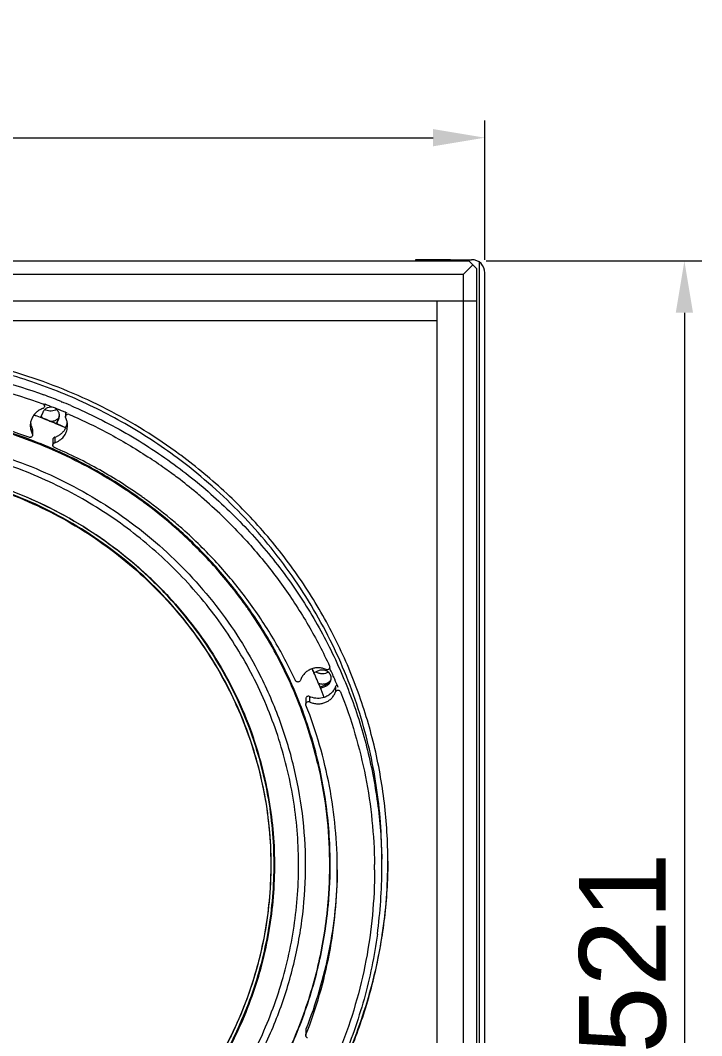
# Model space of a CAD drawing. Header units: millimetres. Extents: x 0 to 9253, y 0 to 2730.
# Drawn here: x 1109.9 to 1366.1, y 1285 to 1666.9 of the extents above; entities that cross this region are included whole.
import ezdxf

# ---------------------------------------------------------------- set-up
doc = ezdxf.new("R2010")
doc.units = ezdxf.units.MM
doc.layers.get('0').update_dxf_attribs({"lineweight": 13})
doc.layers.add('标注', color=251, linetype='Continuous', lineweight=9)
doc.styles.get("Standard").update_dxf_attribs({"font": 'arial.ttf'})
doc.dimstyles.new('STANDARD 13', dxfattribs={"dimscale": 13, "dimtxt": 2.5, "dimasz": 1.5, "dimexe": 0.5, "dimexo": 0.5, "dimgap": 0.5, "dimtad": 1, "dimtoh": 1, "dimdec": 1, "dimzin": 9, "dimdsep": 46, "dimtxsty": 'Standard', "dimcen": 0, "dimclrd": 256, "dimclre": 256, "dimclrt": 256, "dimadec": 0, "dimazin": 0, "dimtp": 0.01, "dimtm": 0.01, "dimtfac": 1, "dimtdec": 1, "dimtofl": 0, "dimtmove": 0, "dimatfit": 3, "dimfxl": 1, "dimtolj": 1, "dimtzin": 4, "dimlwd": -1, "dimlwe": -1, "dimarcsym": 0})

# ---------------------------------------------------------------- blocks, each defined once
blk = doc.blocks.new('*D4')
at = {"layer": 'Defpoints', "color": 0, "transparency": 16777216}
for p in [(1284.6, 1622.76), (813.6, 1570.29), (1284.6, 1570.29)]:
    blk.add_point(p, dxfattribs=at)
at = {"layer": '标注', "transparency": 16777216}
for p, q in [((813.6, 1576.79), (813.6, 1629.26)), ((1284.6, 1576.79), (1284.6, 1629.26)), ((833.1, 1622.76), (1265.1, 1622.76))]:
    blk.add_line(p, q, dxfattribs=at)
for points in [[(833.1, 1626.01), (833.1, 1619.51), (813.6, 1622.76)], [(1265.1, 1626.01), (1265.1, 1619.51), (1284.6, 1622.76)]]:
    blk.add_solid(points, dxfattribs=at)
at = {"layer": '标注', "transparency": 16777216, "insert": (1049.1, 1645.57), "char_height": 32.5, "attachment_point": 5}
blk.add_mtext('\\A1;471', dxfattribs=at)
blk = doc.blocks.new('*D5')
at = {"layer": 'Defpoints', "color": 0, "transparency": 16777216}
for p in [(1278.6, 1576.39), (1250.18, 1055.88), (1359.61, 1055.88)]:
    blk.add_point(p, dxfattribs=at)
at = {"layer": '标注', "transparency": 16777216}
for p, q in [((1285.1, 1576.39), (1366.11, 1576.39)), ((1359.61, 1556.89), (1359.61, 1075.38)), ((1256.68, 1055.88), (1366.11, 1055.88))]:
    blk.add_line(p, q, dxfattribs=at)
for points in [[(1356.36, 1556.89), (1362.86, 1556.89), (1359.61, 1576.39)], [(1356.36, 1075.38), (1362.86, 1075.38), (1359.61, 1055.88)]]:
    blk.add_solid(points, dxfattribs=at)
at = {"layer": '标注', "transparency": 16777216, "insert": (1336.52, 1316.13), "char_height": 32.5, "attachment_point": 5, "rotation": 90}
blk.add_mtext('\\A1;521', dxfattribs=at)

msp = doc.modelspace()

# ---------------------------------------------------------------- hatches: boundary and pattern name
at = {"layer": '标注'}
h = msp.add_hatch(dxfattribs=at)
h.set_pattern_fill('HONEY', color=256, scale=2.7)
h.set_pattern_definition([(0, (1593.72, -815.098), (12.85875, 7.424003), [8.5725, -17.145]), (120, (1593.72, -815.098), (-12.85875, 7.424003), [8.5725, -17.145]), (60, (1593.72, -815.098), (3e-08, 14.848006), [-17.145, 8.5725])])
edge = h.paths.add_edge_path()
edge.add_line((835.6, 1452.72), (835.6, 1079.68))
edge.add_spline(control_points=[(833.6, 1458.93), (849.49, 1409.53), (882.14, 1307.98), (1047.83, 1265.01), (1130.02, 1162.94), (1161.34, 1096.16), (1169.07, 1079.68)], knot_values=[0, 0, 0, 0, 146.044734, 300.177984, 467.172164, 521.856925, 521.856925, 521.856925, 521.856925], degree=3, periodic=0)
edge.add_line((833.6, 1081.68), (1168.13, 1081.68))

# ---------------------------------------------------------------- linework, layer by layer
for p, q in [((819.6, 1576.39), (1278.6, 1576.39)), ((1258.6, 1576.39), (1258.6, 1576.89)), ((1258.6, 1576.89), (1271.6, 1576.89)), ((1260.6, 1576.39), (1260.6, 1576.89)), ((1271.6, 1576.39), (1271.6, 1576.89)), ((1271.6, 1576.88), (1279.6, 1576.88)), ((1280.1, 1574.89), (1276.6, 1571.39)), ((1281.6, 1573.39), (1278.6, 1576.39)), ((1281.6, 1561.39), (1281.6, 1573.39)), ((1282.6, 1062.88), (1282.6, 1575.88)), ((821.6, 1571.39), (1276.6, 1571.39)), ((1276.6, 1561.39), (1276.6, 1571.39)), ((1284.6, 1066.88), (1284.6, 1571.88)), ((816.6, 1561.39), (1281.6, 1561.39)), ((1266.6, 1077.38), (1266.6, 1561.39)), ((1266.6, 1561.38), (1281.6, 1561.38)), ((1276.6, 1067.38), (1276.6, 1561.38)), ((1281.6, 1065.38), (1281.6, 1561.38)), ((831.6, 1554), (1266.6, 1554)), ((1118.32, 1522.75), (1118.32, 1522.67)), ((1119.19, 1522.44), (1118.94, 1522.53)), ((1119.22, 1522.49), (1118.96, 1522.59)), ((1118.96, 1522.52), (1118.96, 1521.77)), ((1125.24, 1523.43), (1125.38, 1523.37)), ((1125.27, 1523.51), (1125.42, 1523.45)), ((1118.36, 1519.46), (1117.52, 1517.49)), ((1124.37, 1517.57), (1123.34, 1515.16)), ((1123.52, 1515.08), (1124.37, 1517.06)), ((1124.37, 1517.06), (1124.37, 1517.57)), ((1126.89, 1519.3), (1126.89, 1517.79)), ((1128.3, 1518.7), (1128.3, 1518.67)), ((1114.42, 1513.46), (1114.42, 1511.42)), ((1114.52, 1513.02), (1114.52, 1510.98)), ((1122.14, 1509.17), (1122.14, 1507.13)), ((1122.83, 1510.08), (1122.83, 1508.05)), ((1122.62, 1505.51), (1122.46, 1505.57)), ((1122.62, 1505.51), (1122.46, 1505.57)), ((1185.81, 1480.5), (1185.95, 1480.37)), ((1185.82, 1480.51), (1185.96, 1480.38)), ((1198.94, 1440.97), (1198.74, 1441.28)), ((1199.03, 1441.02), (1198.83, 1441.33)), ((1202.14, 1436.07), (1201.99, 1436.31)), ((1202.14, 1436.07), (1202, 1436.31)), ((1200, 1420.72), (1200, 1420.72)), ((1220.18, 1421.64), (1220.25, 1421.49)), ((1220.26, 1421.68), (1220.33, 1421.53)), ((1222.33, 1422.33), (1220.28, 1421.51)), ((1226.31, 1423.02), (1226.2, 1423.24)), ((1226.39, 1423.05), (1226.29, 1423.28)), ((1224.81, 1417.03), (1222.6, 1416.14)), ((1224.81, 1416.52), (1224.81, 1417.03)), ((1227.78, 1419.87), (1227.59, 1420.29)), ((1227.79, 1419.88), (1227.61, 1420.3)), ((1222.77, 1415.7), (1224.81, 1416.52)), ((1228.45, 1416.36), (1228.45, 1414.33)), ((1217.24, 1411.75), (1217.24, 1409.71)), ((1218.69, 1412.61), (1218.69, 1410.58)), ((1197.42, 1396.87), (1197.35, 1397.07)), ((1197.41, 1396.87), (1197.35, 1397.07)), ((1217.24, 1287.14), (1217.24, 1285.1)), ((1217.31, 1287.48), (1217.31, 1285.44))]:
    msp.add_line(p, q)
for centre, radius, start, end in [((1279.6, 1571.88), 5, 0, 90), ((1049.8, 1337.65), 200.61, 68.1003, 69.8872), ((1049.87, 1337.84), 200.4, 67.8977, 68.0999), ((1121.22, 1518.24), 3.11, 146.3356, 156.7626), ((1121.3, 1524.05), 4.14, 238.4708, 244.2476), ((1049.83, 1337.94), 197.16, 67.4564, 69.3956), ((1049.91, 1337.92), 200.31, 66.786, 67.8533), ((1049.9, 1338.11), 196.98, 67.0375, 67.456), ((1049.61, 1339.15), 190.83, 69.1649, 69.9687), ((1049.61, 1339.24), 190.83, 69.1546, 69.9509), ((1049.76, 1339.53), 190.42, 67.2748, 69.1653), ((1049.76, 1339.61), 190.42, 67.2646, 69.155), ((1121.2, 1520.12), 3.99, 210.5264, 215.2011), ((1121.21, 1520.13), 4, 215.1957, 225.9336), ((1121.37, 1520.22), 4.12, 297.5372, 314.3608), ((1121.54, 1518.78), 3.07, 336.843, 347.3595), ((1121.58, 1518.26), 3.03, 0.002, 4.9627), ((1049.92, 1338.15), 196.93, 66.8049, 67.0375), ((1127.89, 1517.72), 1.03, 66.675, 111.7817), ((1049.49, 1339.39), 181.5, 69.5447, 72.5606), ((1120.23, 1516.52), 6.57, 189.087, 195.032), ((1120.24, 1516.53), 6.58, 195.0363, 197.191), ((1120.32, 1516.55), 6.66, 197.2051, 207.6827), ((1049.99, 1340.09), 189.81, 66.076, 67.2745), ((1049.99, 1340.18), 189.81, 66.0648, 67.2643), ((1121.02, 1516.54), 6.64, 334.177, 342.8344), ((1121.05, 1516.53), 6.61, 342.8473, 344.1867), ((1121.08, 1516.52), 6.58, 344.1838, 351.0538), ((1049.76, 1340.11), 180.73, 66.2779, 69.5452), ((1123.14, 1509.11), 1.02, 107.5327, 111.8273), ((1120.68, 1516.91), 7.16, 287.5327, 291.8273), ((1123.14, 1507.07), 1.02, 107.5327, 111.8273), ((1120.68, 1514.87), 7.16, 287.5327, 291.8273), ((1051.52, 1340.34), 194.13, 54.1957, 56.4871), ((1052.15, 1344.19), 198.17, 53.4172, 53.5891), ((1051.87, 1340.84), 193.53, 53.5458, 54.1944), ((1051.98, 1340.98), 193.34, 52.7252, 53.5458), ((1052.28, 1341.37), 192.86, 50.0955, 52.7256), ((1052.72, 1341.91), 192.16, 49.2972, 50.0938), ((1051.43, 1343.16), 177.25, 54.1622, 54.7035), ((1051.53, 1343.23), 176.77, 53.6065, 54.1776), ((1051.54, 1343.31), 177.06, 53.5921, 54.1622), ((1051.59, 1341.2), 179.7, 54.2536, 54.5718), ((1051.64, 1341.27), 179.61, 54.0012, 54.2536), ((1053.05, 1342.3), 191.65, 46.1509, 49.2978), ((1055.75, 1347.37), 170.82, 35.1368, 35.3384), ((1055.77, 1347.45), 171.11, 35.1502, 35.3228), ((1055.87, 1347.53), 170.98, 33.2724, 35.1503), ((1056.15, 1347.71), 170.65, 31.2782, 33.1485), ((1058.27, 1348.58), 177.71, 24.2867, 24.78), ((1058.28, 1348.67), 177.71, 24.261, 24.7541), ((1058.48, 1348.68), 177.48, 22.3407, 24.2333), ((1225.34, 1423.61), 0.94, 337.0274, 359.9579), ((1058.9, 1347.32), 183.81, 23.6695, 24.3309), ((1059.07, 1347.39), 183.62, 23.3923, 23.6694), ((1223.52, 1421.43), 4.12, 298.1859, 307.4555), ((1223.56, 1421.38), 4.05, 307.5085, 316.1655), ((1223.73, 1419.44), 3.1, 331.7988, 341.8761), ((1223.76, 1419.43), 3.07, 341.918, 359.9334), ((1223.77, 1419.42), 3.06, 0.0135, 4.4325), ((1059.22, 1347.46), 183.46, 22.1663, 23.2486), ((1058.86, 1348.83), 177.08, 20.9917, 22.3405), ((1059.26, 1347.48), 183.42, 21.944, 22.1663), ((1229.4, 1413.96), 1.01, 68.1745, 71.0427), ((1218.25, 1411.7), 1.02, 63.8617, 68.1715), ((1218.25, 1409.66), 1.02, 63.8617, 68.1715), ((1221.83, 1419), 7.12, 243.8617, 248.1715), ((1221.83, 1416.97), 7.12, 243.8617, 248.1715), ((1059.1, 1349.06), 167.07, 13.3034, 16.6462), ((1061.7, 1347.41), 181.4, 0.216, 0.643), ((1061.73, 1347.41), 181.36, 0, 0.216), ((1061.49, 1348.1), 184.36, 352.2517, 359.9937), ((1062.07, 1348.09), 183.78, 359.9987, 1.0374), ((1061.74, 1350.66), 186.36, 351.4411, 359.9959)]:
    msp.add_arc(centre, radius, start, end)
for points, knots in [([(1169.78, 1503.67), (1161.17, 1510.02), (1142.86, 1521.36), (1113.02, 1533.8), (1081.49, 1541.4), (1059.89, 1543.1), (1049.1, 1543.1)], [0, 0, 0, 0, 0.248667, 0.498437, 0.749001, 1, 1, 1, 1]), ([(1168.87, 1502.37), (1162.57, 1507.04), (1149.39, 1515.65), (1128.19, 1526.14), (1105.84, 1534.08), (1082.67, 1539.37), (1059.01, 1541.91), (1035.2, 1541.68), (1011.6, 1538.67), (988.54, 1532.94), (966.36, 1524.56), (945.38, 1513.65), (925.92, 1500.38), (908.25, 1484.93), (892.63, 1467.54), (879.3, 1448.45), (868.44, 1427.94), (862.95, 1413.5), (860.67, 1406.16)], [0, 0, 0, 0, 0.06248, 0.125183, 0.188064, 0.251083, 0.314183, 0.377309, 0.4404, 0.503399, 0.566254, 0.628919, 0.691363, 0.753562, 0.815511, 0.877217, 0.938702, 1, 1, 1, 1]), ([(979.43, 1526.02), (990.53, 1530.09), (1013.54, 1536.28), (1049.1, 1539.39), (1084.67, 1536.28), (1107.67, 1530.09), (1118.78, 1526.02)], [0, 0, 0, 0, 0.249741, 0.499999, 0.750257, 1, 1, 1, 1]), ([(979.88, 1522.67), (985.39, 1524.71), (996.61, 1528.29), (1013.86, 1532.16), (1031.41, 1534.5), (1049.1, 1535.28), (1066.79, 1534.5), (1084.33, 1532.16), (1101.58, 1528.29), (1112.8, 1524.71), (1118.32, 1522.67)], [0, 0, 0, 0, 0.124774, 0.249738, 0.374836, 0.5, 0.625164, 0.750262, 0.875226, 1, 1, 1, 1]), ([(1113.17, 1510.08), (1108.06, 1511.96), (1097.67, 1515.27), (1081.71, 1518.84), (1065.47, 1521), (1049.1, 1521.72), (1032.72, 1521), (1016.49, 1518.84), (1000.52, 1515.27), (990.13, 1511.96), (985.02, 1510.08)], [0, 0, 0, 0, 0.124775, 0.249739, 0.374836, 0.5, 0.625164, 0.750261, 0.875225, 1, 1, 1, 1]), ([(1118.3, 1520.86), (1117.84, 1520.7), (1116.96, 1520.29), (1115.8, 1519.42), (1114.85, 1518.34), (1114.38, 1517.51), (1114.19, 1517.07)], [0, 0, 0, 0, 0.252421, 0.503307, 0.752466, 1, 1, 1, 1]), ([(1118.88, 1521.4), (1118.83, 1521.27), (1118.67, 1521.04), (1118.43, 1520.9), (1118.3, 1520.86)], [0, 0, 0, 0, 0.496619, 1, 1, 1, 1]), ([(1118.32, 1522.67), (1118.41, 1522.64), (1118.59, 1522.54), (1118.8, 1522.32), (1118.93, 1522.06), (1118.96, 1521.86), (1118.96, 1521.77)], [0, 0, 0, 0, 0.253345, 0.504309, 0.752891, 1, 1, 1, 1]), ([(1122.3, 1521.27), (1121.96, 1521.37), (1121.26, 1521.46), (1120.22, 1521.26), (1119.3, 1520.76), (1118.82, 1520.25), (1118.63, 1519.96)], [0, 0, 0, 0, 0.251547, 0.50293, 0.752576, 1, 1, 1, 1]), ([(1123.58, 1520.56), (1122.98, 1520.18), (1121.58, 1519.73), (1120.13, 1520.02), (1119.5, 1520.32)], [0, 0, 0, 0, 0.499514, 1, 1, 1, 1]), ([(1124.61, 1518.52), (1124.56, 1519), (1124.24, 1519.96), (1123.52, 1520.67), (1123.1, 1520.92)], [0, 0, 0, 0, 0.496592, 1, 1, 1, 1]), ([(1128.86, 1522.01), (1135.95, 1518.97), (1149.77, 1512.08), (1162.7, 1503.62), (1168.87, 1499.03)], [0, 0, 0, 0, 0.50088, 1, 1, 1, 1]), ([(1114.19, 1517.07), (1114.02, 1516.67), (1113.75, 1515.81), (1113.66, 1514.93), (1113.66, 1514.48)], [0, 0, 0, 0, 0.500603, 1, 1, 1, 1]), ([(1120.94, 1516.11), (1121.34, 1516.07), (1122.15, 1516.11), (1122.92, 1516.38), (1123.27, 1516.56)], [0, 0, 0, 0, 0.500927, 1, 1, 1, 1]), ([(1126.89, 1517.79), (1126.89, 1517.88), (1126.92, 1518.07), (1127.05, 1518.33), (1127.25, 1518.55), (1127.42, 1518.65), (1127.51, 1518.68)], [0, 0, 0, 0, 0.247192, 0.495798, 0.74674, 1, 1, 1, 1]), ([(1127.66, 1514.48), (1127.66, 1514.98), (1127.54, 1515.98), (1127.21, 1516.93), (1126.99, 1517.37)], [0, 0, 0, 0, 0.499173, 1, 1, 1, 1]), ([(1128.3, 1518.67), (1133.6, 1516.38), (1143.99, 1511.33), (1153.9, 1505.39), (1158.71, 1502.2)], [0, 0, 0, 0, 0.500634, 1, 1, 1, 1]), ([(1154.99, 1486.56), (1147.24, 1492.15), (1130.77, 1502.12), (1112.92, 1509.32), (1103.77, 1512.2)], [0, 0, 0, 0, 0.498908, 1, 1, 1, 1]), ([(1113.66, 1514.48), (1113.66, 1513.95), (1113.79, 1512.89), (1114.17, 1511.89), (1114.42, 1511.42)], [0, 0, 0, 0, 0.499064, 1, 1, 1, 1]), ([(1114.52, 1513.02), (1114.52, 1513.13), (1114.5, 1513.28), (1114.43, 1513.42), (1114.42, 1513.46)], [0, 0, 0, 0, 0.748642, 1, 1, 1, 1]), ([(1123.34, 1508.23), (1123.97, 1508.48), (1125.16, 1509.17), (1126.56, 1510.66), (1127.45, 1512.48), (1127.66, 1513.82), (1127.66, 1514.48)], [0, 0, 0, 0, 0.253283, 0.504151, 0.752761, 1, 1, 1, 1]), ([(1127, 1513.65), (1126.82, 1513.27), (1126.37, 1512.54), (1125.52, 1511.6), (1124.5, 1510.81), (1123.73, 1510.42), (1123.34, 1510.27)], [0, 0, 0, 0, 0.247784, 0.497022, 0.747826, 1, 1, 1, 1]), ([(984.74, 1499.26), (994.5, 1503.17), (1009.75, 1507.71), (1030.6, 1510.9), (1051.68, 1512.18), (1078.11, 1510.18), (1108.78, 1502.09), (1137.34, 1488.59), (1158.59, 1473.19), (1173.55, 1458.73), (1183.66, 1446.93), (1192.57, 1434.27), (1197.68, 1425.3), (1200, 1420.72)], [0, 0, 0, 0, 0.125664, 0.188695, 0.251773, 0.37778, 0.503515, 0.628715, 0.753191, 0.815194, 0.87699, 0.938588, 1, 1, 1, 1]), ([(1197.65, 1278.69), (1201.31, 1285.91), (1205.97, 1297.18), (1210.38, 1312.76), (1213.55, 1328.6), (1215.18, 1348.77), (1213.65, 1368.96), (1210.55, 1384.81), (1206.22, 1400.4), (1198.53, 1419.25), (1185.9, 1440.22), (1170.15, 1459.11), (1151.64, 1475.49), (1130.8, 1488.99), (1111.88, 1497.57), (1096.09, 1502.72), (1079.92, 1506.71), (1059.21, 1509.47), (1038.3, 1509.17), (1021.76, 1507.11), (1005.43, 1503.85), (993.49, 1500.06), (985.78, 1496.97)], [0, 0, 0, 0, 0.06175, 0.092574, 0.123363, 0.184834, 0.246302, 0.277089, 0.307911, 0.369654, 0.431648, 0.493937, 0.556541, 0.61945, 0.682627, 0.714319, 0.746053, 0.809565, 0.873115, 0.904894, 0.93665, 1, 1, 1, 1]), ([(1114.45, 1510.61), (1114.4, 1510.5), (1114.25, 1510.28), (1113.93, 1510.07), (1113.55, 1509.99), (1113.29, 1510.03), (1113.17, 1510.08)], [0, 0, 0, 0, 0.246535, 0.496126, 0.747961, 1, 1, 1, 1]), ([(1114.42, 1511.42), (1114.43, 1511.39), (1114.5, 1511.25), (1114.52, 1511.1), (1114.52, 1510.98)], [0, 0, 0, 0, 0.251358, 1, 1, 1, 1]), ([(1122.76, 1510.06), (1122.67, 1510.02), (1122.5, 1509.92), (1122.3, 1509.71), (1122.17, 1509.45), (1122.14, 1509.26), (1122.14, 1509.17)], [0, 0, 0, 0, 0.253249, 0.50421, 0.752779, 1, 1, 1, 1]), ([(1122.14, 1507.13), (1122.14, 1507.22), (1122.17, 1507.42), (1122.3, 1507.68), (1122.5, 1507.89), (1122.67, 1507.99), (1122.76, 1508.02)], [0, 0, 0, 0, 0.247221, 0.49579, 0.746751, 1, 1, 1, 1]), ([(1122.73, 1506.25), (1122.65, 1506.28), (1122.48, 1506.38), (1122.29, 1506.6), (1122.17, 1506.85), (1122.14, 1507.04), (1122.14, 1507.13)], [0, 0, 0, 0, 0.253156, 0.504088, 0.752683, 1, 1, 1, 1]), ([(1153.85, 1487.82), (1148.97, 1491.28), (1138.83, 1497.71), (1128.1, 1503.09), (1122.62, 1505.51)], [0, 0, 0, 0, 0.499267, 1, 1, 1, 1]), ([(1155.76, 1487.63), (1150.61, 1491.29), (1139.9, 1498.09), (1128.55, 1503.73), (1122.73, 1506.25)], [0, 0, 0, 0, 0.499236, 1, 1, 1, 1]), ([(1237.52, 1406.17), (1234.58, 1415.66), (1227.12, 1434.23), (1211.64, 1459.99), (1192.21, 1483.11), (1176.96, 1496.36), (1168.87, 1502.37)], [0, 0, 0, 0, 0.248283, 0.497601, 0.748141, 1, 1, 1, 1]), ([(1248.1, 1350.65), (1248.1, 1358), (1247.22, 1372.7), (1243.32, 1394.46), (1236.87, 1415.65), (1227.95, 1435.98), (1216.7, 1455.19), (1203.24, 1473.03), (1187.77, 1489.26), (1176.27, 1498.86), (1170.25, 1503.32)], [0, 0, 0, 0, 0.124005, 0.24813, 0.372464, 0.497111, 0.622143, 0.747618, 0.873568, 1, 1, 1, 1]), ([(989.37, 1489.02), (999.27, 1492.97), (1019.95, 1498.9), (1052.08, 1501.5), (1084.09, 1497.72), (1114.64, 1487.73), (1137.87, 1474.53), (1154.47, 1461.41), (1165.8, 1450.39), (1175.91, 1438.31), (1184.68, 1425.3), (1192.02, 1411.48), (1195.92, 1401.82), (1197.61, 1396.92)], [0, 0, 0, 0, 0.125901, 0.252115, 0.3783, 0.504102, 0.629234, 0.691568, 0.753677, 0.815562, 0.87723, 0.938701, 1, 1, 1, 1]), ([(1197.35, 1397.07), (1195.66, 1401.98), (1191.76, 1411.63), (1184.41, 1425.44), (1175.64, 1438.44), (1165.54, 1450.51), (1154.21, 1461.51), (1137.63, 1474.62), (1114.42, 1487.79), (1083.92, 1497.75), (1051.96, 1501.49), (1019.9, 1498.88), (999.26, 1492.94), (989.38, 1488.99)], [0, 0, 0, 0, 0.06137, 0.122902, 0.18462, 0.246542, 0.308676, 0.371022, 0.496143, 0.621898, 0.748013, 0.874155, 1, 1, 1, 1]), ([(1196.36, 1396.53), (1194.69, 1401.41), (1190.82, 1411.02), (1183.54, 1424.75), (1174.84, 1437.69), (1164.82, 1449.7), (1153.57, 1460.65), (1141.22, 1470.42), (1127.9, 1478.92), (1113.75, 1486.06), (1098.93, 1491.75), (1083.57, 1495.94), (1067.85, 1498.58), (1046.65, 1500.02), (1020.07, 1497.85), (999.56, 1491.93), (989.74, 1488)], [0, 0, 0, 0, 0.06134, 0.122841, 0.184529, 0.24642, 0.308524, 0.370839, 0.433358, 0.496061, 0.558924, 0.621915, 0.684996, 0.748129, 0.874214, 1, 1, 1, 1]), ([(989.78, 1487.78), (998.71, 1491.35), (1017.28, 1496.89), (1046.16, 1500.04), (1075.14, 1497.94), (1103.23, 1490.68), (1129.44, 1478.5), (1152.86, 1461.82), (1172.67, 1441.22), (1188.19, 1417.39), (1198.86, 1391.19), (1204.31, 1363.51), (1204.33, 1335.34), (1198.94, 1307.65), (1188.32, 1281.43), (1172.84, 1257.58), (1153.07, 1236.94), (1137.5, 1225.82), (1129.27, 1221.01)], [0, 0, 0, 0, 0.063396, 0.126942, 0.190505, 0.253941, 0.317127, 0.379971, 0.44243, 0.504511, 0.566276, 0.627831, 0.689311, 0.750864, 0.812627, 0.874705, 0.93716, 1, 1, 1, 1]), ([(1168.87, 1499.03), (1174.7, 1494.71), (1185.87, 1485.41), (1200.93, 1469.72), (1214.08, 1452.49), (1225.14, 1433.94), (1233.99, 1414.3), (1240.5, 1393.83), (1244.6, 1372.78), (1245.69, 1358.53), (1245.82, 1351.41)], [0, 0, 0, 0, 0.126412, 0.252364, 0.377838, 0.502881, 0.627538, 0.751883, 0.876005, 1, 1, 1, 1]), ([(1170.03, 1474.39), (1168.95, 1475.38), (1164.55, 1479.25), (1159.96, 1482.91), (1156.41, 1485.52)], [0, 0, 0, 0, 0.249728, 1, 1, 1, 1]), ([(1170.27, 1474.66), (1169.18, 1475.64), (1164.78, 1479.53), (1160.18, 1483.19), (1156.63, 1485.81)], [0, 0, 0, 0, 0.249729, 1, 1, 1, 1]), ([(1170.99, 1475.49), (1169.89, 1476.47), (1165.43, 1480.34), (1160.79, 1483.98), (1157.21, 1486.58)], [0, 0, 0, 0, 0.249732, 1, 1, 1, 1]), ([(1185.96, 1480.38), (1190.15, 1476.33), (1198.18, 1467.87), (1208.97, 1454.15), (1218.41, 1439.53), (1223.77, 1429.25), (1226.19, 1424)], [0, 0, 0, 0, 0.2511, 0.501439, 0.75105, 1, 1, 1, 1]), ([(1195.1, 1446.18), (1191.47, 1451.31), (1183.61, 1461.19), (1174.71, 1470.16), (1170.03, 1474.39)], [0, 0, 0, 0, 0.499097, 1, 1, 1, 1]), ([(1195.38, 1446.39), (1191.74, 1451.53), (1183.86, 1461.43), (1174.95, 1470.42), (1170.27, 1474.66)], [0, 0, 0, 0, 0.499097, 1, 1, 1, 1]), ([(1213.35, 1418.62), (1210.85, 1423.99), (1205.3, 1434.5), (1195.39, 1449.34), (1183.97, 1463.13), (1175.45, 1471.52), (1170.99, 1475.49)], [0, 0, 0, 0, 0.248827, 0.498394, 0.748774, 1, 1, 1, 1]), ([(1219.16, 1396.92), (1216.57, 1405.59), (1209.95, 1422.57), (1200.68, 1438.26), (1195.45, 1445.69)], [0, 0, 0, 0, 0.498964, 1, 1, 1, 1]), ([(1219.47, 1397.01), (1217.43, 1403.84), (1212.47, 1417.27), (1205.84, 1429.95), (1202.14, 1436.07)], [0, 0, 0, 0, 0.499231, 1, 1, 1, 1]), ([(1198.27, 1274.25), (1201.28, 1279.85), (1206.63, 1291.42), (1212.51, 1309.59), (1216.17, 1328.29), (1217.55, 1347.28), (1216.62, 1366.29), (1213.41, 1385.08), (1207.95, 1403.36), (1202.88, 1415.05), (1200, 1420.72)], [0, 0, 0, 0, 0.125421, 0.25051, 0.375362, 0.500086, 0.624799, 0.749617, 0.874651, 1, 1, 1, 1]), ([(1219.18, 1422.87), (1218.72, 1422.68), (1217.83, 1422.21), (1216.69, 1421.25), (1215.78, 1420.07), (1215.36, 1419.18), (1215.21, 1418.71)], [0, 0, 0, 0, 0.252543, 0.503414, 0.752496, 1, 1, 1, 1]), ([(1224.85, 1422.73), (1224.41, 1422.93), (1223.49, 1423.25), (1222.03, 1423.43), (1220.57, 1423.32), (1219.63, 1423.05), (1219.18, 1422.87)], [0, 0, 0, 0, 0.249544, 0.499843, 0.750224, 1, 1, 1, 1]), ([(1223.59, 1421.12), (1223.15, 1421.11), (1222.28, 1421.22), (1221.49, 1421.59), (1221.13, 1421.83)], [0, 0, 0, 0, 0.501408, 1, 1, 1, 1]), ([(1226.81, 1419.66), (1226.77, 1420.15), (1226.45, 1421.13), (1225.33, 1422.2), (1223.84, 1422.67), (1222.8, 1422.51), (1222.33, 1422.33)], [0, 0, 0, 0, 0.245618, 0.494626, 0.746968, 1, 1, 1, 1]), ([(1225.72, 1421.76), (1225.4, 1421.56), (1224.71, 1421.25), (1223.96, 1421.13), (1223.59, 1421.12)], [0, 0, 0, 0, 0.499055, 1, 1, 1, 1]), ([(1225.66, 1422.71), (1225.53, 1422.66), (1225.25, 1422.61), (1224.98, 1422.68), (1224.85, 1422.73)], [0, 0, 0, 0, 0.50016, 1, 1, 1, 1]), ([(1226.2, 1423.24), (1226.15, 1423.12), (1226, 1422.91), (1225.78, 1422.76), (1225.66, 1422.71)], [0, 0, 0, 0, 0.496704, 1, 1, 1, 1]), ([(1214.64, 1418.12), (1214.52, 1418.07), (1214.26, 1418.02), (1213.88, 1418.09), (1213.55, 1418.3), (1213.4, 1418.51), (1213.35, 1418.62)], [0, 0, 0, 0, 0.251841, 0.503655, 0.753351, 1, 1, 1, 1]), ([(1215.21, 1418.71), (1215.16, 1418.58), (1215.01, 1418.33), (1214.77, 1418.17), (1214.64, 1418.12)], [0, 0, 0, 0, 0.496505, 1, 1, 1, 1]), ([(1223.59, 1417.3), (1223.75, 1417.31), (1224.4, 1417.36), (1225.04, 1417.57), (1225.47, 1417.8)], [0, 0, 0, 0, 0.251278, 1, 1, 1, 1]), ([(1226.68, 1419), (1226.54, 1418.57), (1226.05, 1417.74), (1225.25, 1417.2), (1224.81, 1417.03)], [0, 0, 0, 0, 0.496348, 1, 1, 1, 1]), ([(1224.81, 1416.52), (1225.16, 1416.66), (1225.81, 1417.05), (1226.28, 1417.65), (1226.46, 1417.97)], [0, 0, 0, 0, 0.502862, 1, 1, 1, 1]), ([(1228.95, 1416.91), (1228.84, 1416.85), (1228.63, 1416.7), (1228.49, 1416.48), (1228.45, 1416.36)], [0, 0, 0, 0, 0.503054, 1, 1, 1, 1]), ([(1219.18, 1410.36), (1219.62, 1410.18), (1220.53, 1409.92), (1221.95, 1409.8), (1223.36, 1409.95), (1224.71, 1410.38), (1225.95, 1411.06), (1227.02, 1411.97), (1227.88, 1413.07), (1228.29, 1413.9), (1228.45, 1414.33)], [0, 0, 0, 0, 0.125865, 0.252035, 0.378185, 0.503991, 0.629186, 0.753595, 0.877171, 1, 1, 1, 1]), ([(1228.45, 1416.36), (1228.27, 1415.89), (1227.81, 1414.97), (1226.81, 1413.78), (1225.56, 1412.83), (1224.61, 1412.4), (1224.11, 1412.24)], [0, 0, 0, 0, 0.247387, 0.496456, 0.747404, 1, 1, 1, 1]), ([(1228.45, 1414.33), (1228.5, 1414.45), (1228.63, 1414.67), (1228.96, 1414.9), (1229.34, 1414.99), (1229.61, 1414.96), (1229.73, 1414.91)], [0, 0, 0, 0, 0.246342, 0.495775, 0.747636, 1, 1, 1, 1]), ([(1229.78, 1414.9), (1229.9, 1414.85), (1230.13, 1414.7), (1230.28, 1414.47), (1230.33, 1414.35)], [0, 0, 0, 0, 0.503312, 1, 1, 1, 1]), ([(1230.33, 1414.35), (1232.37, 1409.18), (1235.98, 1398.67), (1239.93, 1382.5), (1242.39, 1366.05), (1243.02, 1354.98), (1243.09, 1349.44)], [0, 0, 0, 0, 0.250479, 0.500555, 0.750353, 1, 1, 1, 1]), ([(1218.62, 1412.64), (1218.47, 1412.7), (1218.14, 1412.75), (1217.67, 1412.59), (1217.33, 1412.23), (1217.24, 1411.91), (1217.24, 1411.75)], [0, 0, 0, 0, 0.253257, 0.505667, 0.754485, 1, 1, 1, 1]), ([(1217.24, 1409.71), (1217.24, 1409.87), (1217.33, 1410.19), (1217.67, 1410.55), (1218.14, 1410.72), (1218.47, 1410.67), (1218.62, 1410.61)], [0, 0, 0, 0, 0.245515, 0.494333, 0.746743, 1, 1, 1, 1]), ([(1229.1, 1347.41), (1229.1, 1352.68), (1228.6, 1363.25), (1226.37, 1378.96), (1222.67, 1394.41), (1219.25, 1404.44), (1217.31, 1409.37)], [0, 0, 0, 0, 0.249652, 0.499447, 0.749518, 1, 1, 1, 1]), ([(1224.11, 1412.24), (1223.32, 1411.98), (1221.63, 1411.73), (1219.96, 1412.08), (1219.18, 1412.39)], [0, 0, 0, 0, 0.500176, 1, 1, 1, 1]), ([(1245.85, 1351.42), (1245.85, 1360.67), (1244.45, 1379.21), (1240.27, 1397.32), (1237.52, 1406.17)], [0, 0, 0, 0, 0.499636, 1, 1, 1, 1]), ([(1129.27, 1221.01), (1136.7, 1225.34), (1150.82, 1235.24), (1169.16, 1253.33), (1184.12, 1274.16), (1195.26, 1297.12), (1202.26, 1321.57), (1204.92, 1346.81), (1203.16, 1372.12), (1199.08, 1388.56), (1196.36, 1396.53)], [0, 0, 0, 0, 0.126828, 0.252961, 0.378395, 0.503213, 0.627564, 0.751655, 0.87572, 1, 1, 1, 1]), ([(1129.89, 1220.01), (1137.37, 1224.38), (1151.59, 1234.35), (1170.07, 1252.59), (1185.14, 1273.58), (1196.35, 1296.71), (1203.39, 1321.35), (1206.06, 1346.78), (1204.29, 1372.28), (1200.17, 1388.84), (1197.42, 1396.87)], [0, 0, 0, 0, 0.126828, 0.25296, 0.378394, 0.503211, 0.627562, 0.751653, 0.875719, 1, 1, 1, 1]), ([(1130.09, 1219.68), (1137.59, 1224.06), (1151.83, 1234.06), (1170.33, 1252.35), (1185.41, 1273.38), (1196.63, 1296.57), (1203.67, 1321.26), (1206.32, 1346.74), (1204.51, 1372.29), (1200.37, 1388.87), (1197.61, 1396.91)], [0, 0, 0, 0, 0.126827, 0.252958, 0.37839, 0.503206, 0.627557, 0.751648, 0.875716, 1, 1, 1, 1]), ([(1226.39, 1353.2), (1226.22, 1360.6), (1224.89, 1375.41), (1221.59, 1389.91), (1219.47, 1397.01)], [0, 0, 0, 0, 0.499667, 1, 1, 1, 1]), ([(1221.68, 1387.5), (1223.01, 1381.88), (1225.08, 1370.5), (1225.96, 1358.96), (1226.1, 1353.19)], [0, 0, 0, 0, 0.500202, 1, 1, 1, 1]), ([(1226.1, 1353.19), (1226.23, 1347.58), (1226.03, 1340.09), (1225.32, 1332.64), (1225.11, 1330.78)], [0, 0, 0, 0, 0.749886, 1, 1, 1, 1]), ([(1225.37, 1330.75), (1225.59, 1332.61), (1226.3, 1340.07), (1226.52, 1347.58), (1226.39, 1353.2)], [0, 0, 0, 0, 0.250118, 1, 1, 1, 1]), ([(1248.1, 1350.65), (1248.09, 1348.34), (1247.87, 1339.07), (1246.97, 1329.82), (1245.91, 1322.95)], [0, 0, 0, 0, 0.24993, 1, 1, 1, 1]), ([(1229.08, 1347.41), (1229.02, 1342.3), (1228.43, 1332.08), (1226.16, 1316.89), (1222.51, 1301.95), (1219.19, 1292.25), (1217.31, 1287.48)], [0, 0, 0, 0, 0.249648, 0.499448, 0.749523, 1, 1, 1, 1]), ([(1217.31, 1285.44), (1219.25, 1290.37), (1222.67, 1300.4), (1226.37, 1315.85), (1228.6, 1331.56), (1229.1, 1342.13), (1229.1, 1347.41)], [0, 0, 0, 0, 0.250482, 0.500553, 0.750348, 1, 1, 1, 1]), ([(1243.1, 1347.41), (1243.1, 1341.7), (1242.56, 1330.29), (1240.14, 1313.32), (1236.13, 1296.63), (1232.43, 1285.79), (1230.33, 1280.47)], [0, 0, 0, 0, 0.24965, 0.499444, 0.749516, 1, 1, 1, 1]), ([(1225.11, 1330.78), (1224.26, 1323.19), (1221.5, 1308.08), (1214.28, 1286.2), (1204.12, 1265.45), (1191.19, 1246.19), (1175.73, 1228.78), (1158.01, 1213.53), (1138.36, 1200.7), (1124.22, 1193.92), (1116.95, 1191)], [0, 0, 0, 0, 0.123583, 0.247416, 0.371614, 0.496267, 0.621431, 0.747126, 0.873334, 1, 1, 1, 1]), ([(1116.96, 1191), (1124.24, 1193.92), (1138.41, 1200.69), (1158.09, 1213.52), (1175.84, 1228.77), (1191.34, 1246.18), (1204.3, 1265.42), (1214.49, 1286.18), (1221.73, 1308.05), (1224.51, 1323.15), (1225.37, 1330.75)], [0, 0, 0, 0, 0.126756, 0.253032, 0.378766, 0.503941, 0.628576, 0.752731, 0.876498, 1, 1, 1, 1]), ([(1244.16, 1323.25), (1243.04, 1315.01), (1239.68, 1298.66), (1231.37, 1275.02), (1219.95, 1252.63), (1205.6, 1231.88), (1188.58, 1213.12), (1169.17, 1196.67), (1147.71, 1182.81), (1132.3, 1175.46), (1124.39, 1172.29)], [0, 0, 0, 0, 0.123501, 0.247281, 0.371452, 0.496103, 0.621285, 0.747015, 0.873272, 1, 1, 1, 1]), ([(1158.54, 1189.92), (1164.37, 1193.63), (1175.64, 1201.66), (1191.15, 1215.37), (1205.09, 1230.59), (1217.3, 1247.15), (1227.64, 1264.85), (1235.99, 1283.52), (1242.26, 1302.92), (1245.01, 1316.23), (1246.02, 1322.93)], [0, 0, 0, 0, 0.126419, 0.252405, 0.377948, 0.503057, 0.627761, 0.75211, 0.876163, 1, 1, 1, 1]), ([(1245.91, 1322.95), (1244.49, 1313.81), (1240.29, 1295.69), (1230.03, 1269.71), (1216.03, 1245.43), (1204.4, 1230.74), (1198.09, 1223.84)], [0, 0, 0, 0, 0.248735, 0.498158, 0.748518, 1, 1, 1, 1]), ([(1217.86, 1284.21), (1217.77, 1284.24), (1217.6, 1284.34), (1217.4, 1284.55), (1217.27, 1284.81), (1217.24, 1285.01), (1217.24, 1285.1)], [0, 0, 0, 0, 0.253272, 0.50418, 0.752793, 1, 1, 1, 1])]:
    msp.add_open_spline(points, degree=3, knots=knots)
for points in [[(1118.96, 1521.77), (1118.96, 1521.64), (1118.93, 1521.51), (1118.88, 1521.4)], [(1124.37, 1517.06), (1124.53, 1517.43), (1124.62, 1517.85), (1124.62, 1518.26)], [(1126.99, 1517.37), (1126.93, 1517.5), (1126.89, 1517.65), (1126.89, 1517.79)], [(1114.52, 1510.98), (1114.52, 1510.86), (1114.5, 1510.73), (1114.45, 1510.61)], [(1226.19, 1424), (1226.25, 1423.88), (1226.28, 1423.74), (1226.28, 1423.61)], [(1222.04, 1417.56), (1222.53, 1417.38), (1223.07, 1417.29), (1223.59, 1417.3)], [(1217.31, 1409.37), (1217.26, 1409.48), (1217.24, 1409.6), (1217.24, 1409.71)], [(1217.31, 1287.48), (1217.26, 1287.37), (1217.24, 1287.25), (1217.24, 1287.14)], [(1217.24, 1285.1), (1217.24, 1285.22), (1217.26, 1285.34), (1217.31, 1285.44)]]:
    msp.add_open_spline(points, degree=3)
msp.add_spline([(833.6, 1458.93), (898.73, 1328.22), (1033.21, 1252.9), (1144.84, 1128.71), (1169.07, 1079.68)], degree=3, dxfattribs=at)

# ---------------------------------------------------------------- dimensions: what is measured, and where the dimension line sits
dim = msp.add_linear_dim(base=(1284.6, 1622.76), p1=(813.6, 1570.29), p2=(1284.6, 1570.29), dimstyle='STANDARD 13', dxfattribs=at)
dim.commit()
dim.dimension.update_dxf_attribs({"geometry": '*D4', "text_midpoint": (1049.1, 1645.57)})
dim = msp.add_linear_dim(base=(1359.61, 1055.88), p1=(1278.6, 1576.39), p2=(1250.18, 1055.88), angle=90, dimstyle='STANDARD 13', override={"dimdec": 0}, dxfattribs=at)
dim.commit()
dim.dimension.update_dxf_attribs({"geometry": '*D5', "text_midpoint": (1336.52, 1316.13)})

doc.saveas('drawing.dxf')
